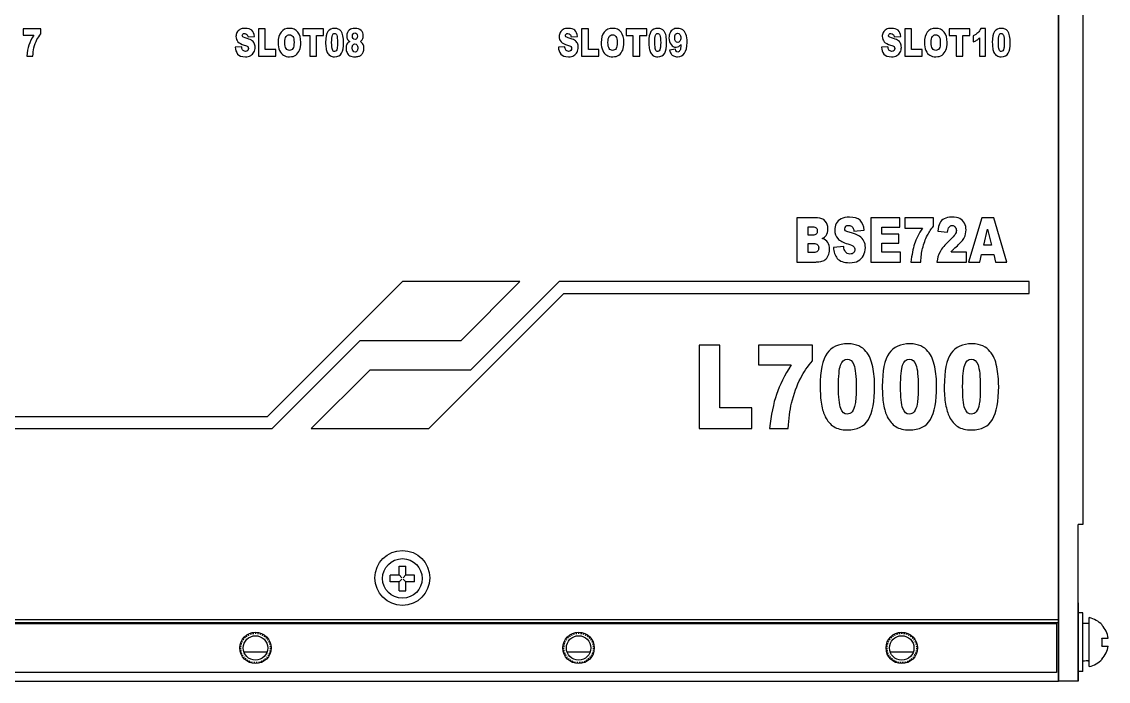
# Model space of a CAD drawing. Header units: inches. Extents: x 2 to 338, y 4 to 134.
# Drawn here: x 227.2 to 338.1, y 3.6 to 71 of the extents above; entities that cross this region are included whole.
import ezdxf

# ---------------------------------------------------------------- set-up
doc = ezdxf.new("R2010")
doc.units = ezdxf.units.IN
doc.header["$LTSCALE"] = 1.21
doc.header["$MEASUREMENT"] = 0
doc.linetypes.add('HIDDEN', pattern=[0.2, 0.1, -0.1])
for name, color, linetype in [('BSEJ72A_4_001_DXF_HIDDEN_LINE', 7, 'CONTINUOUS'), ('BSEJ72A_4_00DXF_CONTINUOUS_LINE', 7, 'CONTINUOUS'), ('BSMJ712_4_00DXF_CONTINUOUS_LINE', 7, 'CONTINUOUS'), ('GB9074_8-M2_DXF_CONTINUOUS_LINE', 7, 'CONTINUOUS'), ('GBT819_2-M2_DXF_CONTINUOUS_LINE', 7, 'CONTINUOUS')]:
    doc.layers.add(name, color=color, linetype=linetype)

msp = doc.modelspace()

# ---------------------------------------------------------------- linework, layer by layer
at = {"layer": 'BSEJ72A_4_001_DXF_HIDDEN_LINE', "color": 8, "linetype": 'HIDDEN'}
for centre in [(251.05, 7.03), (284.05, 7.03), (317.05, 7.03)]:
    msp.add_circle(centre, 1.5, dxfattribs=at)
at = {"layer": 'BSEJ72A_4_00DXF_CONTINUOUS_LINE', "color": 4, "linetype": 'Continuous'}
for p, q in [((229.13, 70.23), (227.31, 70.23)), ((227.31, 70.23), (227.31, 69.58)), ((229.13, 69.71), (229.13, 70.23)), ((252.05, 70.23), (251.36, 70.23)), ((251.36, 70.23), (251.36, 67.43)), ((252.05, 68.12), (252.05, 70.23)), ((258, 70.23), (255.9, 70.23)), ((255.9, 70.23), (255.9, 69.54)), ((258, 69.54), (258, 70.23)), ((285.05, 70.23), (284.36, 70.23)), ((284.36, 70.23), (284.36, 67.43)), ((285.05, 68.12), (285.05, 70.23)), ((291, 70.23), (288.9, 70.23)), ((288.9, 70.23), (288.9, 69.54)), ((291, 69.54), (291, 70.23)), ((318.05, 70.23), (317.36, 70.23)), ((317.36, 70.23), (317.36, 67.43)), ((318.05, 68.12), (318.05, 70.23)), ((324, 70.23), (321.9, 70.23)), ((321.9, 70.23), (321.9, 69.54)), ((324, 69.54), (324, 70.23)), ((325.62, 70.28), (325.11, 70.28)), ((325.62, 67.43), (325.62, 70.28)), ((227.31, 69.58), (228.42, 69.58)), ((250.29, 69.4), (250.94, 69.45)), ((255.9, 69.54), (256.6, 69.54)), ((256.6, 69.54), (256.6, 67.43)), ((257.29, 69.54), (258, 69.54)), ((257.29, 67.43), (257.29, 69.54)), ((283.29, 69.4), (283.94, 69.45)), ((288.9, 69.54), (289.6, 69.54)), ((289.6, 69.54), (289.6, 67.43)), ((290.3, 69.54), (291, 69.54)), ((290.3, 67.43), (290.3, 69.54)), ((316.29, 69.4), (316.94, 69.45)), ((321.9, 69.54), (322.6, 69.54)), ((322.6, 69.54), (322.6, 67.43)), ((323.29, 69.54), (324, 69.54)), ((323.29, 67.43), (323.29, 69.54)), ((324.34, 69.53), (324.34, 68.89)), ((324.99, 69.3), (324.99, 67.43)), ((249.64, 68.41), (248.98, 68.36)), ((253.13, 68.12), (252.05, 68.12)), ((253.13, 67.43), (253.13, 68.12)), ((282.64, 68.41), (281.98, 68.36)), ((286.13, 68.12), (285.05, 68.12)), ((286.13, 67.43), (286.13, 68.12)), ((293.95, 68.16), (293.33, 68.06)), ((315.64, 68.41), (314.98, 68.36)), ((319.13, 68.12), (318.05, 68.12)), ((319.13, 67.43), (319.13, 68.12)), ((227.69, 67.43), (228.31, 67.43)), ((251.36, 67.43), (253.13, 67.43)), ((256.6, 67.43), (257.29, 67.43)), ((284.36, 67.43), (286.13, 67.43)), ((289.6, 67.43), (290.3, 67.43)), ((317.36, 67.43), (319.13, 67.43)), ((322.6, 67.43), (323.29, 67.43)), ((324.99, 67.43), (325.62, 67.43)), ((308.44, 50.93), (306.35, 50.93)), ((306.35, 50.93), (306.35, 46.43)), ((307.48, 50.02), (307.97, 50.02)), ((307.48, 49.17), (307.48, 50.02)), ((316.87, 50.93), (313.89, 50.93)), ((313.89, 50.93), (313.89, 46.43)), ((315.01, 49.97), (316.87, 49.97)), ((315.01, 49.26), (315.01, 49.97)), ((316.87, 49.97), (316.87, 50.93)), ((320.3, 50.93), (317.38, 50.93)), ((317.38, 50.93), (317.38, 49.88)), ((320.3, 50.09), (320.3, 50.93)), ((325.23, 50.93), (323.88, 46.43)), ((326.44, 50.93), (325.23, 50.93)), ((327.79, 46.43), (326.44, 50.93)), ((307.96, 49.17), (307.48, 49.17)), ((312.17, 49.59), (313.22, 49.67)), ((316.74, 49.26), (315.01, 49.26)), ((316.74, 48.34), (316.74, 49.26)), ((317.38, 49.88), (319.16, 49.88)), ((320.72, 49.57), (321.72, 49.47)), ((325.43, 48.15), (325.82, 49.77)), ((325.82, 49.77), (326.22, 48.15)), ((307.48, 48.31), (308.04, 48.31)), ((307.48, 47.4), (307.48, 48.31)), ((311.13, 48), (310.07, 47.92)), ((315.01, 48.34), (316.74, 48.34)), ((315.01, 47.45), (315.01, 48.34)), ((326.22, 48.15), (325.43, 48.15)), ((308.04, 47.4), (307.48, 47.4)), ((316.93, 47.45), (315.01, 47.45)), ((316.93, 46.43), (316.93, 47.45)), ((323.65, 47.45), (322.09, 47.45)), ((323.65, 46.43), (323.65, 47.45)), ((325.01, 46.43), (325.18, 47.18)), ((325.18, 47.18), (326.45, 47.18)), ((326.45, 47.18), (326.63, 46.43)), ((306.35, 46.43), (308.27, 46.43)), ((313.89, 46.43), (316.93, 46.43)), ((317.99, 46.43), (318.99, 46.43)), ((320.65, 46.43), (323.65, 46.43)), ((323.88, 46.43), (325.01, 46.43)), ((326.63, 46.43), (327.79, 46.43)), ((266.05, 44.43), (252.25, 30.63)), ((278.05, 44.43), (266.05, 44.43)), ((272.05, 38.43), (278.05, 44.43)), ((273.05, 35.43), (282.05, 44.43)), ((330.05, 44.43), (282.05, 44.43)), ((330.05, 43.23), (330.05, 44.43)), ((268.75, 29.43), (282.55, 43.23)), ((282.55, 43.23), (330.05, 43.23)), ((252.75, 29.43), (261.75, 38.43)), ((261.75, 38.43), (272.05, 38.43)), ((298.46, 37.93), (296.35, 37.93)), ((296.35, 37.93), (296.35, 29.43)), ((298.46, 31.53), (298.46, 37.93)), ((307.93, 37.93), (302.42, 37.93)), ((302.42, 37.93), (302.42, 35.94)), ((307.93, 36.34), (307.93, 37.93)), ((302.42, 35.94), (305.77, 35.94)), ((256.75, 29.43), (262.75, 35.43)), ((262.75, 35.43), (273.05, 35.43)), ((301.73, 31.53), (298.46, 31.53)), ((301.73, 29.43), (301.73, 31.53)), ((252.25, 30.63), (123.55, 30.63)), ((123.55, 29.43), (252.75, 29.43)), ((256.75, 29.43), (268.75, 29.43)), ((296.35, 29.43), (301.73, 29.43)), ((303.56, 29.43), (305.45, 29.43))]:
    msp.add_line(p, q, dxfattribs=at)
at = {"layer": 'BSEJ72A_4_00DXF_CONTINUOUS_LINE', "color": 7, "linetype": 'Continuous'}
for p, q in [((4.05, 9.93), (333.05, 9.93)), ((4.05, 9.63), (333.05, 9.63)), ((4.25, 9.53), (332.85, 9.53)), ((332.85, 9.53), (332.85, 4.53)), ((249.87, 6.63), (252.24, 6.63)), ((282.87, 6.63), (285.24, 6.63)), ((315.87, 6.63), (318.24, 6.63)), ((332.85, 4.53), (4.25, 4.53)), ((4.05, 3.63), (333.05, 3.63))]:
    msp.add_line(p, q, dxfattribs=at)
for centre, radius in [((266.05, 14.18), 2.8), ((251.05, 7.03), 1.6), ((251.05, 7.03), 1.25), ((284.05, 7.03), 1.6), ((284.05, 7.03), 1.25), ((317.05, 7.03), 1.6), ((317.05, 7.03), 1.25)]:
    msp.add_circle(centre, radius, dxfattribs=at)
at = {"layer": 'BSEJ72A_4_00DXF_CONTINUOUS_LINE', "color": 4, "linetype": 'Continuous'}
msp.add_arc((261.23, 68.77), 1.39, 270.0428, 284.9395, dxfattribs=at)
at = {"layer": 'BSEJ72A_4_00DXF_CONTINUOUS_LINE', "color": 7, "linetype": 'Continuous'}
for centre, start, end in [((250.05, 8.25), 263.5989, 269.9978), ((252.06, 8.25), 270.0022, 276.4011), ((283.05, 8.25), 263.5989, 269.9978), ((285.06, 8.25), 270.0022, 276.4011), ((316.05, 8.25), 263.5989, 269.9978), ((318.06, 8.25), 270.0022, 276.4011)]:
    msp.add_arc(centre, 1.62, start, end, dxfattribs=at)
at = {"layer": 'BSEJ72A_4_00DXF_CONTINUOUS_LINE', "color": 4, "linetype": 'Continuous'}
for points in [[(249.46, 70.17), (249.33, 70.1), (249.23, 70), (249.16, 69.87)], [(250.01, 70.28), (249.78, 70.28), (249.6, 70.24), (249.46, 70.17)], [(250.67, 70.08), (250.52, 70.21), (250.3, 70.28), (250.01, 70.28)], [(250.94, 69.45), (250.91, 69.74), (250.82, 69.95), (250.67, 70.08)], [(254.52, 70.28), (254.15, 70.28), (253.87, 70.15), (253.66, 69.9)], [(255.38, 69.9), (255.18, 70.15), (254.89, 70.28), (254.52, 70.28)], [(258.44, 69.96), (258.29, 69.75), (258.21, 69.37), (258.21, 68.84)], [(259.14, 70.28), (258.83, 70.28), (258.59, 70.17), (258.44, 69.96)], [(259.51, 70.21), (259.42, 70.26), (259.29, 70.28), (259.14, 70.28)], [(259.75, 70.03), (259.69, 70.1), (259.61, 70.16), (259.51, 70.21)], [(259.89, 69.79), (259.86, 69.88), (259.81, 69.95), (259.75, 70.03)], [(260.63, 70.11), (260.46, 69.96), (260.37, 69.77), (260.37, 69.53)], [(261.18, 70.28), (260.95, 70.28), (260.77, 70.22), (260.63, 70.11)], [(261.84, 70.07), (261.7, 70.21), (261.48, 70.28), (261.18, 70.28)], [(262.06, 69.53), (262.06, 69.74), (261.98, 69.92), (261.84, 70.07)], [(282.47, 70.17), (282.33, 70.1), (282.23, 70), (282.16, 69.87)], [(283.02, 70.28), (282.78, 70.28), (282.6, 70.24), (282.47, 70.17)], [(283.67, 70.08), (283.52, 70.21), (283.3, 70.28), (283.02, 70.28)], [(283.94, 69.45), (283.91, 69.74), (283.82, 69.95), (283.67, 70.08)], [(287.52, 70.28), (287.15, 70.28), (286.87, 70.15), (286.67, 69.9)], [(288.38, 69.9), (288.18, 70.15), (287.89, 70.28), (287.52, 70.28)], [(291.44, 69.96), (291.29, 69.75), (291.21, 69.37), (291.21, 68.84)], [(292.14, 70.28), (291.83, 70.28), (291.6, 70.17), (291.44, 69.96)], [(292.52, 70.21), (292.42, 70.26), (292.29, 70.28), (292.14, 70.28)], [(292.75, 70.03), (292.69, 70.1), (292.61, 70.16), (292.52, 70.21)], [(292.9, 69.79), (292.86, 69.88), (292.81, 69.95), (292.75, 70.03)], [(293.68, 70.16), (293.55, 70.08), (293.46, 69.97), (293.39, 69.82)], [(294.14, 70.28), (293.96, 70.28), (293.8, 70.24), (293.68, 70.16)], [(294.68, 70.13), (294.55, 70.23), (294.37, 70.28), (294.14, 70.28)], [(295.01, 69.68), (294.92, 69.89), (294.82, 70.04), (294.68, 70.13)], [(315.46, 70.17), (315.33, 70.1), (315.23, 70), (315.16, 69.87)], [(316.01, 70.28), (315.78, 70.28), (315.6, 70.24), (315.46, 70.17)], [(316.67, 70.08), (316.52, 70.21), (316.3, 70.28), (316.01, 70.28)], [(316.94, 69.45), (316.91, 69.74), (316.82, 69.95), (316.67, 70.08)], [(320.52, 70.28), (320.15, 70.28), (319.87, 70.15), (319.66, 69.9)], [(321.38, 69.9), (321.18, 70.15), (320.89, 70.28), (320.52, 70.28)], [(325.11, 70.28), (325.04, 70.1), (324.95, 69.96), (324.83, 69.84)], [(326.53, 69.96), (326.38, 69.75), (326.3, 69.37), (326.3, 68.84)], [(327.23, 70.28), (326.92, 70.28), (326.68, 70.17), (326.53, 69.96)], [(327.6, 70.21), (327.5, 70.26), (327.38, 70.28), (327.23, 70.28)], [(327.84, 70.03), (327.78, 70.1), (327.7, 70.16), (327.6, 70.21)], [(327.98, 69.79), (327.95, 69.88), (327.9, 69.95), (327.84, 70.03)], [(228.42, 69.58), (228.19, 69.22), (228.02, 68.89), (227.92, 68.58)], [(228.43, 68.29), (228.5, 68.6), (228.6, 68.88), (228.73, 69.13)], [(228.73, 69.13), (228.84, 69.33), (228.97, 69.53), (229.13, 69.71)], [(249.16, 69.87), (249.09, 69.74), (249.06, 69.6), (249.06, 69.46)], [(249.06, 69.46), (249.06, 69.24), (249.13, 69.06), (249.26, 68.92)], [(249.26, 68.92), (249.39, 68.78), (249.6, 68.66), (249.91, 68.58)], [(249.7, 69.54), (249.7, 69.6), (249.72, 69.65), (249.76, 69.69)], [(249.75, 69.42), (249.72, 69.45), (249.7, 69.49), (249.7, 69.54)], [(249.99, 69.31), (249.86, 69.35), (249.79, 69.38), (249.75, 69.42)], [(249.76, 69.69), (249.8, 69.74), (249.86, 69.76), (249.95, 69.76)], [(249.95, 69.76), (250.04, 69.76), (250.12, 69.73), (250.17, 69.67)], [(250.63, 69.07), (250.5, 69.15), (250.29, 69.23), (249.99, 69.31)], [(250.17, 69.67), (250.23, 69.62), (250.27, 69.52), (250.29, 69.4)], [(250.92, 68.76), (250.86, 68.88), (250.77, 68.98), (250.63, 69.07)], [(253.66, 69.9), (253.46, 69.64), (253.36, 69.29), (253.36, 68.83)], [(253.36, 68.83), (253.36, 68.5), (253.41, 68.23), (253.51, 68.01)], [(254.05, 68.83), (254.05, 69.11), (254.09, 69.32), (254.18, 69.44)], [(254.18, 68.22), (254.09, 68.34), (254.05, 68.54), (254.05, 68.83)], [(254.18, 69.44), (254.26, 69.56), (254.37, 69.63), (254.51, 69.63)], [(254.51, 69.63), (254.66, 69.63), (254.77, 69.56), (254.86, 69.44)], [(254.86, 69.44), (254.95, 69.32), (254.99, 69.13), (254.99, 68.87)], [(254.99, 68.87), (254.99, 68.55), (254.95, 68.33), (254.87, 68.21)], [(255.68, 68.85), (255.68, 69.3), (255.58, 69.65), (255.38, 69.9)], [(255.55, 68.05), (255.64, 68.26), (255.68, 68.53), (255.68, 68.85)], [(258.21, 68.84), (258.21, 68.63), (258.23, 68.43), (258.26, 68.25)], [(258.83, 68.84), (258.83, 69.19), (258.85, 69.44), (258.9, 69.57)], [(258.9, 68.11), (258.85, 68.24), (258.83, 68.48), (258.83, 68.84)], [(258.9, 69.57), (258.94, 69.7), (259.02, 69.76), (259.12, 69.76)], [(259.12, 69.76), (259.22, 69.76), (259.3, 69.7), (259.35, 69.57)], [(259.35, 69.57), (259.4, 69.44), (259.42, 69.19), (259.42, 68.82)], [(259.42, 68.82), (259.42, 68.57), (259.41, 68.38), (259.39, 68.26)], [(259.84, 67.74), (259.97, 67.97), (260.04, 68.35), (260.04, 68.85)], [(259.98, 69.51), (259.96, 69.62), (259.93, 69.71), (259.89, 69.79)], [(260.04, 68.85), (260.04, 69.08), (260.02, 69.3), (259.98, 69.51)], [(260.37, 69.53), (260.37, 69.39), (260.4, 69.26), (260.46, 69.16)], [(260.67, 68.94), (260.55, 68.87), (260.45, 68.79), (260.39, 68.67)], [(260.46, 69.16), (260.5, 69.08), (260.58, 69), (260.67, 68.94)], [(260.95, 69.49), (260.95, 69.58), (260.98, 69.66), (261.02, 69.72)], [(261.03, 69.25), (260.98, 69.31), (260.95, 69.39), (260.95, 69.49)], [(261.02, 69.72), (261.07, 69.78), (261.13, 69.81), (261.21, 69.81)], [(261.22, 69.16), (261.14, 69.16), (261.07, 69.19), (261.03, 69.25)], [(261.21, 69.81), (261.28, 69.81), (261.34, 69.78), (261.39, 69.71)], [(261.4, 69.25), (261.35, 69.19), (261.29, 69.16), (261.22, 69.16)], [(261.39, 69.71), (261.44, 69.65), (261.46, 69.58), (261.46, 69.48)], [(261.46, 69.48), (261.46, 69.39), (261.44, 69.31), (261.4, 69.25)], [(261.77, 68.94), (261.86, 69.01), (261.93, 69.09), (261.97, 69.17)], [(262.04, 68.65), (261.98, 68.77), (261.89, 68.87), (261.77, 68.94)], [(261.97, 69.17), (262.03, 69.28), (262.06, 69.4), (262.06, 69.53)], [(282.16, 69.87), (282.1, 69.74), (282.06, 69.6), (282.06, 69.46)], [(282.06, 69.46), (282.06, 69.24), (282.13, 69.06), (282.26, 68.92)], [(282.26, 68.92), (282.39, 68.78), (282.61, 68.66), (282.91, 68.58)], [(282.71, 69.54), (282.71, 69.6), (282.73, 69.65), (282.77, 69.69)], [(282.75, 69.42), (282.72, 69.45), (282.71, 69.49), (282.71, 69.54)], [(282.99, 69.31), (282.87, 69.35), (282.79, 69.38), (282.75, 69.42)], [(282.77, 69.69), (282.81, 69.74), (282.87, 69.76), (282.95, 69.76)], [(282.95, 69.76), (283.05, 69.76), (283.12, 69.73), (283.18, 69.67)], [(283.64, 69.07), (283.51, 69.15), (283.29, 69.23), (282.99, 69.31)], [(283.18, 69.67), (283.23, 69.62), (283.27, 69.52), (283.29, 69.4)], [(283.92, 68.76), (283.86, 68.88), (283.77, 68.98), (283.64, 69.07)], [(286.67, 69.9), (286.46, 69.64), (286.36, 69.29), (286.36, 68.83)], [(286.36, 68.83), (286.36, 68.5), (286.41, 68.23), (286.52, 68.01)], [(287.05, 68.83), (287.05, 69.11), (287.09, 69.32), (287.18, 69.44)], [(287.18, 68.22), (287.09, 68.34), (287.05, 68.54), (287.05, 68.83)], [(287.18, 69.44), (287.26, 69.56), (287.38, 69.63), (287.52, 69.63)], [(287.52, 69.63), (287.66, 69.63), (287.78, 69.56), (287.86, 69.44)], [(287.86, 69.44), (287.95, 69.32), (287.99, 69.13), (287.99, 68.87)], [(287.99, 68.87), (287.99, 68.55), (287.95, 68.33), (287.87, 68.21)], [(288.68, 68.85), (288.68, 69.3), (288.58, 69.65), (288.38, 69.9)], [(288.55, 68.05), (288.64, 68.26), (288.68, 68.53), (288.68, 68.85)], [(291.21, 68.84), (291.21, 68.63), (291.23, 68.43), (291.26, 68.25)], [(291.83, 68.84), (291.83, 69.19), (291.85, 69.44), (291.9, 69.57)], [(291.91, 68.11), (291.86, 68.24), (291.83, 68.48), (291.83, 68.84)], [(291.9, 69.57), (291.95, 69.7), (292.02, 69.76), (292.12, 69.76)], [(292.12, 69.76), (292.22, 69.76), (292.3, 69.7), (292.35, 69.57)], [(292.35, 69.57), (292.4, 69.44), (292.43, 69.19), (292.43, 68.82)], [(292.43, 68.82), (292.43, 68.57), (292.41, 68.38), (292.39, 68.26)], [(292.84, 67.74), (292.98, 67.97), (293.04, 68.35), (293.04, 68.85)], [(292.98, 69.51), (292.96, 69.62), (292.93, 69.71), (292.9, 69.79)], [(293.04, 68.85), (293.04, 69.08), (293.02, 69.3), (292.98, 69.51)], [(293.39, 69.82), (293.32, 69.66), (293.28, 69.49), (293.28, 69.31)], [(293.28, 69.31), (293.28, 69.03), (293.35, 68.81), (293.49, 68.63)], [(293.87, 69.33), (293.87, 69.48), (293.9, 69.6), (293.95, 69.68)], [(293.96, 68.97), (293.9, 69.05), (293.87, 69.17), (293.87, 69.33)], [(293.95, 69.68), (294.01, 69.76), (294.08, 69.8), (294.16, 69.8)], [(294.17, 68.85), (294.08, 68.85), (294.01, 68.89), (293.96, 68.97)], [(294.16, 69.8), (294.25, 69.8), (294.32, 69.75), (294.38, 69.67)], [(294.39, 68.97), (294.33, 68.89), (294.26, 68.85), (294.17, 68.85)], [(294.38, 69.67), (294.44, 69.58), (294.48, 69.46), (294.48, 69.31)], [(294.48, 69.31), (294.48, 69.16), (294.45, 69.05), (294.39, 68.97)], [(294.87, 67.74), (295.04, 67.97), (295.13, 68.34), (295.13, 68.85)], [(295.13, 68.85), (295.13, 69.19), (295.09, 69.47), (295.01, 69.68)], [(315.16, 69.87), (315.09, 69.74), (315.06, 69.6), (315.06, 69.46)], [(315.06, 69.46), (315.06, 69.24), (315.13, 69.06), (315.26, 68.92)], [(315.26, 68.92), (315.39, 68.78), (315.6, 68.66), (315.91, 68.58)], [(315.7, 69.54), (315.7, 69.6), (315.72, 69.65), (315.76, 69.69)], [(315.75, 69.42), (315.72, 69.45), (315.7, 69.49), (315.7, 69.54)], [(315.99, 69.31), (315.86, 69.35), (315.79, 69.38), (315.75, 69.42)], [(315.76, 69.69), (315.8, 69.74), (315.86, 69.76), (315.95, 69.76)], [(315.95, 69.76), (316.04, 69.76), (316.12, 69.73), (316.17, 69.67)], [(316.63, 69.07), (316.5, 69.15), (316.29, 69.23), (315.99, 69.31)], [(316.17, 69.67), (316.23, 69.62), (316.27, 69.52), (316.29, 69.4)], [(316.92, 68.76), (316.86, 68.88), (316.77, 68.98), (316.63, 69.07)], [(319.66, 69.9), (319.46, 69.64), (319.36, 69.29), (319.36, 68.83)], [(319.36, 68.83), (319.36, 68.5), (319.41, 68.23), (319.51, 68.01)], [(320.05, 68.83), (320.05, 69.11), (320.09, 69.32), (320.18, 69.44)], [(320.18, 68.22), (320.09, 68.34), (320.05, 68.54), (320.05, 68.83)], [(320.18, 69.44), (320.26, 69.56), (320.37, 69.63), (320.51, 69.63)], [(320.51, 69.63), (320.66, 69.63), (320.77, 69.56), (320.86, 69.44)], [(320.86, 69.44), (320.95, 69.32), (320.99, 69.13), (320.99, 68.87)], [(320.99, 68.87), (320.99, 68.55), (320.95, 68.33), (320.87, 68.21)], [(321.68, 68.85), (321.68, 69.3), (321.58, 69.65), (321.38, 69.9)], [(321.55, 68.05), (321.64, 68.26), (321.68, 68.53), (321.68, 68.85)], [(324.83, 69.84), (324.71, 69.72), (324.55, 69.61), (324.34, 69.53)], [(324.34, 68.89), (324.48, 68.95), (324.6, 69), (324.7, 69.06)], [(324.7, 69.06), (324.79, 69.12), (324.89, 69.2), (324.99, 69.3)], [(326.3, 68.84), (326.3, 68.63), (326.31, 68.43), (326.34, 68.25)], [(326.92, 68.84), (326.92, 69.19), (326.94, 69.44), (326.99, 69.57)], [(326.99, 68.11), (326.94, 68.24), (326.92, 68.48), (326.92, 68.84)], [(326.99, 69.57), (327.03, 69.7), (327.1, 69.76), (327.21, 69.76)], [(327.21, 69.76), (327.31, 69.76), (327.38, 69.7), (327.43, 69.57)], [(327.43, 69.57), (327.49, 69.44), (327.51, 69.19), (327.51, 68.82)], [(327.51, 68.82), (327.51, 68.57), (327.5, 68.38), (327.48, 68.26)], [(327.92, 67.74), (328.06, 67.97), (328.13, 68.35), (328.13, 68.85)], [(328.07, 69.51), (328.05, 69.62), (328.02, 69.71), (327.98, 69.79)], [(328.13, 68.85), (328.13, 69.08), (328.11, 69.3), (328.07, 69.51)], [(227.92, 68.58), (227.81, 68.27), (227.74, 67.89), (227.69, 67.43)], [(228.31, 67.43), (228.33, 67.76), (228.37, 68.05), (228.43, 68.29)], [(248.98, 68.36), (249, 68.08), (249.08, 67.84), (249.23, 67.66)], [(249.72, 68.1), (249.68, 68.17), (249.65, 68.28), (249.64, 68.41)], [(250.03, 67.93), (249.9, 67.93), (249.79, 67.99), (249.72, 68.1)], [(249.91, 68.58), (250.09, 68.53), (250.21, 68.48), (250.26, 68.42)], [(250.26, 68.02), (250.2, 67.96), (250.13, 67.93), (250.03, 67.93)], [(250.26, 68.42), (250.31, 68.36), (250.34, 68.3), (250.34, 68.22)], [(250.34, 68.22), (250.34, 68.15), (250.31, 68.08), (250.26, 68.02)], [(250.56, 67.5), (250.7, 67.58), (250.81, 67.69), (250.89, 67.85)], [(250.89, 67.85), (250.97, 68), (251.01, 68.16), (251.01, 68.34)], [(251.01, 68.34), (251.01, 68.5), (250.98, 68.63), (250.92, 68.76)], [(253.51, 68.01), (253.62, 67.8), (253.75, 67.63), (253.92, 67.53)], [(254.52, 68.03), (254.38, 68.03), (254.26, 68.09), (254.18, 68.22)], [(254.87, 68.21), (254.78, 68.09), (254.67, 68.03), (254.52, 68.03)], [(255.17, 67.56), (255.33, 67.68), (255.46, 67.84), (255.55, 68.05)], [(258.26, 68.25), (258.29, 68.07), (258.33, 67.93), (258.38, 67.83)], [(258.38, 67.83), (258.46, 67.68), (258.55, 67.57), (258.67, 67.5)], [(259.12, 67.92), (259.03, 67.92), (258.95, 67.98), (258.9, 68.11)], [(259.29, 68), (259.24, 67.94), (259.19, 67.92), (259.12, 67.92)], [(259.13, 67.38), (259.46, 67.38), (259.7, 67.5), (259.84, 67.74)], [(259.39, 68.26), (259.37, 68.14), (259.33, 68.05), (259.29, 68)], [(260.39, 68.67), (260.33, 68.56), (260.3, 68.42), (260.3, 68.26)], [(260.3, 68.26), (260.3, 68.09), (260.33, 67.93), (260.4, 67.8)], [(260.4, 67.8), (260.46, 67.66), (260.56, 67.56), (260.68, 67.49)], [(260.92, 68.28), (260.92, 68.41), (260.95, 68.52), (261.01, 68.59)], [(261.01, 67.98), (260.95, 68.06), (260.92, 68.16), (260.92, 68.28)], [(261.01, 68.59), (261.06, 68.67), (261.13, 68.71), (261.21, 68.71)], [(261.22, 67.86), (261.14, 67.86), (261.07, 67.9), (261.01, 67.98)], [(261.21, 68.71), (261.29, 68.71), (261.36, 68.67), (261.41, 68.59)], [(261.42, 67.98), (261.36, 67.9), (261.29, 67.86), (261.22, 67.86)], [(261.41, 68.59), (261.47, 68.51), (261.5, 68.41), (261.5, 68.28)], [(261.5, 68.28), (261.5, 68.16), (261.47, 68.06), (261.42, 67.98)], [(261.86, 67.58), (261.94, 67.64), (262, 67.74), (262.05, 67.86)], [(262.13, 68.25), (262.13, 68.4), (262.1, 68.53), (262.04, 68.65)], [(262.05, 67.86), (262.1, 67.98), (262.13, 68.11), (262.13, 68.25)], [(281.98, 68.36), (282, 68.08), (282.08, 67.84), (282.23, 67.66)], [(282.73, 68.1), (282.68, 68.17), (282.65, 68.28), (282.64, 68.41)], [(283.03, 67.93), (282.9, 67.93), (282.8, 67.99), (282.73, 68.1)], [(282.91, 68.58), (283.09, 68.53), (283.21, 68.48), (283.26, 68.42)], [(283.26, 68.02), (283.21, 67.96), (283.13, 67.93), (283.03, 67.93)], [(283.26, 68.42), (283.31, 68.36), (283.34, 68.3), (283.34, 68.22)], [(283.34, 68.22), (283.34, 68.15), (283.31, 68.08), (283.26, 68.02)], [(283.56, 67.5), (283.7, 67.58), (283.81, 67.69), (283.89, 67.85)], [(283.89, 67.85), (283.97, 68), (284.01, 68.16), (284.01, 68.34)], [(284.01, 68.34), (284.01, 68.5), (283.98, 68.63), (283.92, 68.76)], [(286.52, 68.01), (286.62, 67.8), (286.75, 67.63), (286.92, 67.53)], [(287.52, 68.03), (287.38, 68.03), (287.26, 68.09), (287.18, 68.22)], [(287.87, 68.21), (287.79, 68.09), (287.67, 68.03), (287.52, 68.03)], [(288.17, 67.56), (288.33, 67.68), (288.46, 67.84), (288.55, 68.05)], [(291.26, 68.25), (291.29, 68.07), (291.33, 67.93), (291.38, 67.83)], [(291.38, 67.83), (291.46, 67.68), (291.56, 67.57), (291.67, 67.5)], [(292.13, 67.92), (292.03, 67.92), (291.96, 67.98), (291.91, 68.11)], [(292.29, 68), (292.24, 67.94), (292.19, 67.92), (292.13, 67.92)], [(292.13, 67.38), (292.46, 67.38), (292.7, 67.5), (292.84, 67.74)], [(292.39, 68.26), (292.37, 68.14), (292.34, 68.05), (292.29, 68)], [(293.33, 68.06), (293.37, 67.91), (293.42, 67.79), (293.49, 67.69)], [(293.49, 68.63), (293.63, 68.45), (293.8, 68.36), (294, 68.36)], [(293.49, 67.69), (293.55, 67.59), (293.64, 67.51), (293.74, 67.46)], [(294.03, 67.93), (293.99, 67.97), (293.96, 68.05), (293.95, 68.16)], [(294, 68.36), (294.1, 68.36), (294.19, 68.39), (294.27, 68.43)], [(294.17, 67.86), (294.12, 67.86), (294.07, 67.88), (294.03, 67.93)], [(294.16, 67.38), (294.47, 67.38), (294.7, 67.5), (294.87, 67.74)], [(294.41, 68.05), (294.35, 67.93), (294.27, 67.86), (294.17, 67.86)], [(294.27, 68.43), (294.35, 68.48), (294.42, 68.55), (294.5, 68.64)], [(294.5, 68.64), (294.48, 68.34), (294.45, 68.14), (294.41, 68.05)], [(314.98, 68.36), (315, 68.08), (315.08, 67.84), (315.23, 67.66)], [(315.72, 68.1), (315.68, 68.17), (315.65, 68.28), (315.64, 68.41)], [(316.03, 67.93), (315.9, 67.93), (315.79, 67.99), (315.72, 68.1)], [(315.91, 68.58), (316.09, 68.53), (316.21, 68.48), (316.26, 68.42)], [(316.26, 68.02), (316.2, 67.96), (316.13, 67.93), (316.03, 67.93)], [(316.26, 68.42), (316.31, 68.36), (316.34, 68.3), (316.34, 68.22)], [(316.34, 68.22), (316.34, 68.15), (316.31, 68.08), (316.26, 68.02)], [(316.56, 67.5), (316.7, 67.58), (316.81, 67.69), (316.89, 67.85)], [(316.89, 67.85), (316.97, 68), (317.01, 68.16), (317.01, 68.34)], [(317.01, 68.34), (317.01, 68.5), (316.98, 68.63), (316.92, 68.76)], [(319.51, 68.01), (319.62, 67.8), (319.75, 67.63), (319.92, 67.53)], [(320.52, 68.03), (320.38, 68.03), (320.26, 68.09), (320.18, 68.22)], [(320.87, 68.21), (320.78, 68.09), (320.67, 68.03), (320.52, 68.03)], [(321.17, 67.56), (321.33, 67.68), (321.46, 67.84), (321.55, 68.05)], [(326.34, 68.25), (326.37, 68.07), (326.42, 67.93), (326.47, 67.83)], [(326.47, 67.83), (326.54, 67.68), (326.64, 67.57), (326.76, 67.5)], [(327.21, 67.92), (327.12, 67.92), (327.04, 67.98), (326.99, 68.11)], [(327.37, 68), (327.33, 67.94), (327.27, 67.92), (327.21, 67.92)], [(327.21, 67.38), (327.55, 67.38), (327.79, 67.5), (327.92, 67.74)], [(327.48, 68.26), (327.46, 68.14), (327.42, 68.05), (327.37, 68)], [(249.23, 67.66), (249.37, 67.48), (249.64, 67.38), (250.02, 67.38)], [(250.02, 67.38), (250.24, 67.38), (250.41, 67.42), (250.56, 67.5)], [(253.92, 67.53), (254.08, 67.43), (254.29, 67.38), (254.54, 67.38)], [(254.54, 67.38), (254.79, 67.38), (255, 67.44), (255.17, 67.56)], [(258.67, 67.5), (258.79, 67.42), (258.94, 67.38), (259.13, 67.38)], [(260.68, 67.49), (260.81, 67.42), (260.99, 67.38), (261.23, 67.38)], [(261.58, 67.43), (261.69, 67.46), (261.79, 67.51), (261.86, 67.58)], [(282.23, 67.66), (282.38, 67.48), (282.64, 67.38), (283.02, 67.38)], [(283.02, 67.38), (283.24, 67.38), (283.42, 67.42), (283.56, 67.5)], [(286.92, 67.53), (287.08, 67.43), (287.29, 67.38), (287.55, 67.38)], [(287.55, 67.38), (287.79, 67.38), (288, 67.44), (288.17, 67.56)], [(291.67, 67.5), (291.79, 67.42), (291.94, 67.38), (292.13, 67.38)], [(293.74, 67.46), (293.85, 67.41), (293.99, 67.38), (294.16, 67.38)], [(315.23, 67.66), (315.37, 67.48), (315.64, 67.38), (316.02, 67.38)], [(316.02, 67.38), (316.24, 67.38), (316.41, 67.42), (316.56, 67.5)], [(319.92, 67.53), (320.08, 67.43), (320.29, 67.38), (320.54, 67.38)], [(320.54, 67.38), (320.79, 67.38), (321, 67.44), (321.17, 67.56)], [(326.76, 67.5), (326.87, 67.42), (327.02, 67.38), (327.21, 67.38)], [(307.97, 50.02), (308.13, 50.02), (308.25, 49.98), (308.32, 49.91)], [(309.23, 50.61), (309.05, 50.83), (308.78, 50.93), (308.44, 50.93)], [(309.51, 49.81), (309.51, 50.13), (309.42, 50.4), (309.23, 50.61)], [(310.36, 50.35), (310.26, 50.14), (310.2, 49.92), (310.2, 49.69)], [(310.85, 50.83), (310.63, 50.71), (310.47, 50.55), (310.36, 50.35)], [(311.73, 51.01), (311.36, 51.01), (311.06, 50.95), (310.85, 50.83)], [(311.23, 49.82), (311.23, 49.92), (311.27, 50), (311.33, 50.07)], [(311.33, 50.07), (311.4, 50.13), (311.49, 50.17), (311.62, 50.17)], [(311.62, 50.17), (311.78, 50.17), (311.9, 50.13), (311.99, 50.03)], [(312.79, 50.69), (312.54, 50.9), (312.19, 51.01), (311.73, 51.01)], [(311.99, 50.03), (312.08, 49.94), (312.14, 49.79), (312.17, 49.59)], [(313.22, 49.67), (313.17, 50.13), (313.03, 50.47), (312.79, 50.69)], [(319.67, 49.16), (319.84, 49.49), (320.05, 49.8), (320.3, 50.09)], [(320.94, 50.4), (320.83, 50.2), (320.76, 49.92), (320.72, 49.57)], [(321.38, 50.85), (321.19, 50.75), (321.04, 50.59), (320.94, 50.4)], [(322.17, 51.01), (321.83, 51.01), (321.57, 50.95), (321.38, 50.85)], [(321.72, 49.47), (321.75, 49.72), (321.8, 49.9), (321.88, 50)], [(321.88, 50), (321.96, 50.1), (322.07, 50.15), (322.2, 50.15)], [(322.99, 50.86), (322.79, 50.96), (322.52, 51.01), (322.17, 51.01)], [(322.2, 50.15), (322.32, 50.15), (322.42, 50.1), (322.5, 50.01)], [(322.5, 50.01), (322.58, 49.91), (322.63, 49.79), (322.63, 49.66)], [(323.45, 50.4), (323.34, 50.6), (323.19, 50.76), (322.99, 50.86)], [(323.62, 49.7), (323.62, 49.96), (323.57, 50.19), (323.45, 50.4)], [(308.32, 49.28), (308.25, 49.2), (308.13, 49.17), (307.96, 49.17)], [(308.32, 49.91), (308.39, 49.84), (308.42, 49.73), (308.42, 49.6)], [(308.42, 49.6), (308.42, 49.46), (308.39, 49.35), (308.32, 49.28)], [(308.93, 48.83), (309.1, 48.9), (309.23, 49), (309.32, 49.13)], [(309.5, 48.42), (309.37, 48.62), (309.19, 48.75), (308.93, 48.83)], [(309.32, 49.13), (309.45, 49.32), (309.51, 49.55), (309.51, 49.81)], [(310.2, 49.69), (310.2, 49.34), (310.31, 49.05), (310.52, 48.82)], [(311.31, 49.62), (311.26, 49.68), (311.23, 49.74), (311.23, 49.82)], [(311.69, 49.46), (311.49, 49.51), (311.37, 49.56), (311.31, 49.62)], [(312.73, 49.06), (312.52, 49.2), (312.17, 49.33), (311.69, 49.46)], [(313.19, 48.56), (313.09, 48.76), (312.94, 48.93), (312.73, 49.06)], [(319.16, 49.88), (318.79, 49.31), (318.53, 48.78), (318.36, 48.28)], [(319.18, 47.81), (319.3, 48.3), (319.46, 48.75), (319.67, 49.16)], [(322.5, 49.25), (322.42, 49.11), (322.23, 48.9), (321.94, 48.63)], [(322.63, 49.66), (322.63, 49.53), (322.58, 49.39), (322.5, 49.25)], [(322.73, 48.09), (323.07, 48.39), (323.3, 48.66), (323.43, 48.91)], [(323.43, 48.91), (323.56, 49.16), (323.62, 49.42), (323.62, 49.7)], [(308.04, 48.31), (308.24, 48.31), (308.37, 48.27), (308.45, 48.19)], [(308.45, 48.19), (308.53, 48.11), (308.57, 48), (308.57, 47.87)], [(308.57, 47.87), (308.57, 47.72), (308.53, 47.61), (308.45, 47.53)], [(309.68, 47.71), (309.68, 48), (309.62, 48.23), (309.5, 48.42)], [(310.07, 47.92), (310.1, 47.47), (310.23, 47.09), (310.47, 46.8)], [(310.52, 48.82), (310.73, 48.6), (311.07, 48.41), (311.56, 48.28)], [(311.27, 47.51), (311.2, 47.62), (311.15, 47.79), (311.13, 48)], [(311.56, 48.28), (311.86, 48.19), (312.05, 48.11), (312.13, 48.02)], [(312.13, 48.02), (312.21, 47.92), (312.26, 47.82), (312.26, 47.7)], [(313.14, 47.1), (313.27, 47.34), (313.34, 47.61), (313.34, 47.9)], [(313.34, 47.9), (313.34, 48.14), (313.29, 48.36), (313.19, 48.56)], [(318.36, 48.28), (318.19, 47.78), (318.07, 47.17), (317.99, 46.43)], [(318.99, 46.43), (319.02, 46.96), (319.08, 47.42), (319.18, 47.81)], [(321.94, 48.63), (321.46, 48.19), (321.13, 47.8), (320.96, 47.48)], [(322.09, 47.45), (322.18, 47.56), (322.25, 47.65), (322.32, 47.72)], [(322.32, 47.72), (322.39, 47.79), (322.53, 47.92), (322.73, 48.09)], [(308.45, 47.53), (308.37, 47.44), (308.24, 47.4), (308.04, 47.4)], [(308.77, 46.49), (308.96, 46.52), (309.1, 46.57), (309.2, 46.64)], [(309.2, 46.64), (309.35, 46.75), (309.46, 46.9), (309.55, 47.08)], [(309.55, 47.08), (309.64, 47.27), (309.68, 47.48), (309.68, 47.71)], [(310.47, 46.8), (310.71, 46.5), (311.13, 46.36), (311.74, 46.36)], [(311.76, 47.24), (311.55, 47.24), (311.38, 47.33), (311.27, 47.51)], [(312.13, 47.38), (312.04, 47.29), (311.92, 47.24), (311.76, 47.24)], [(312.26, 47.7), (312.26, 47.58), (312.21, 47.47), (312.13, 47.38)], [(312.61, 46.54), (312.84, 46.67), (313.02, 46.85), (313.14, 47.1)], [(320.96, 47.48), (320.78, 47.15), (320.68, 46.8), (320.65, 46.43)], [(308.27, 46.43), (308.36, 46.43), (308.52, 46.45), (308.77, 46.49)], [(311.74, 46.36), (312.09, 46.36), (312.38, 46.42), (312.61, 46.54)], [(311.55, 38.08), (310.59, 38.08), (309.88, 37.75), (309.42, 37.11)], [(312.67, 37.86), (312.38, 38), (312, 38.08), (311.55, 38.08)], [(313.39, 37.31), (313.21, 37.54), (312.96, 37.72), (312.67, 37.86)], [(317.88, 38.08), (316.93, 38.08), (316.22, 37.75), (315.75, 37.11)], [(319.01, 37.86), (318.71, 38), (318.34, 38.08), (317.88, 38.08)], [(319.73, 37.31), (319.54, 37.54), (319.3, 37.72), (319.01, 37.86)], [(324.22, 38.08), (323.26, 38.08), (322.55, 37.75), (322.09, 37.11)], [(325.34, 37.86), (325.05, 38), (324.67, 38.08), (324.22, 38.08)], [(326.06, 37.31), (325.88, 37.54), (325.64, 37.72), (325.34, 37.86)], [(309.42, 37.11), (308.95, 36.46), (308.72, 35.33), (308.72, 33.72)], [(313.83, 36.6), (313.72, 36.85), (313.58, 37.09), (313.39, 37.31)], [(315.75, 37.11), (315.29, 36.46), (315.06, 35.33), (315.06, 33.72)], [(320.16, 36.6), (320.06, 36.85), (319.91, 37.09), (319.73, 37.31)], [(322.09, 37.11), (321.62, 36.46), (321.39, 35.33), (321.39, 33.72)], [(326.5, 36.6), (326.39, 36.85), (326.25, 37.09), (326.06, 37.31)], [(305.77, 35.94), (305.08, 34.87), (304.58, 33.86), (304.26, 32.92)], [(306.73, 34.58), (307.05, 35.21), (307.45, 35.79), (307.93, 36.34)], [(310.59, 33.71), (310.59, 34.78), (310.66, 35.51), (310.8, 35.91)], [(310.8, 35.91), (310.94, 36.3), (311.16, 36.51), (311.48, 36.51)], [(311.48, 36.51), (311.79, 36.51), (312.01, 36.31), (312.17, 35.92)], [(312.17, 35.92), (312.32, 35.53), (312.4, 34.77), (312.4, 33.65)], [(314.09, 35.73), (314.02, 36.06), (313.93, 36.35), (313.83, 36.6)], [(314.28, 33.75), (314.28, 34.43), (314.21, 35.09), (314.09, 35.73)], [(316.93, 33.71), (316.93, 34.78), (317, 35.51), (317.14, 35.91)], [(317.14, 35.91), (317.28, 36.3), (317.5, 36.51), (317.82, 36.51)], [(317.82, 36.51), (318.12, 36.51), (318.35, 36.31), (318.5, 35.92)], [(318.5, 35.92), (318.66, 35.53), (318.73, 34.77), (318.73, 33.65)], [(320.42, 35.73), (320.36, 36.06), (320.27, 36.35), (320.16, 36.6)], [(320.61, 33.75), (320.61, 34.43), (320.55, 35.09), (320.42, 35.73)], [(323.27, 33.71), (323.27, 34.78), (323.34, 35.51), (323.48, 35.91)], [(323.48, 35.91), (323.61, 36.3), (323.84, 36.51), (324.15, 36.51)], [(324.15, 36.51), (324.46, 36.51), (324.69, 36.31), (324.84, 35.92)], [(324.84, 35.92), (324.99, 35.53), (325.07, 34.77), (325.07, 33.65)], [(326.76, 35.73), (326.69, 36.06), (326.61, 36.35), (326.5, 36.6)], [(326.95, 33.75), (326.95, 34.43), (326.88, 35.09), (326.76, 35.73)], [(305.8, 32.03), (306.03, 32.96), (306.34, 33.82), (306.73, 34.58)], [(308.72, 33.72), (308.72, 33.06), (308.76, 32.46), (308.85, 31.91)], [(310.82, 31.49), (310.67, 31.89), (310.59, 32.63), (310.59, 33.71)], [(312.4, 33.65), (312.4, 32.88), (312.36, 32.31), (312.3, 31.95)], [(313.65, 30.36), (314.07, 31.07), (314.28, 32.2), (314.28, 33.75)], [(315.06, 33.72), (315.06, 33.06), (315.1, 32.46), (315.19, 31.91)], [(317.16, 31.49), (317, 31.89), (316.93, 32.63), (316.93, 33.71)], [(318.73, 33.65), (318.73, 32.88), (318.7, 32.31), (318.63, 31.95)], [(319.99, 30.36), (320.4, 31.07), (320.61, 32.2), (320.61, 33.75)], [(321.39, 33.72), (321.39, 33.06), (321.43, 32.46), (321.53, 31.91)], [(323.49, 31.49), (323.34, 31.89), (323.27, 32.63), (323.27, 33.71)], [(325.07, 33.65), (325.07, 32.88), (325.03, 32.31), (324.97, 31.95)], [(326.32, 30.36), (326.74, 31.07), (326.95, 32.2), (326.95, 33.75)], [(304.26, 32.92), (303.94, 31.98), (303.71, 30.82), (303.56, 29.43)], [(305.45, 29.43), (305.51, 30.43), (305.63, 31.29), (305.8, 32.03)], [(308.85, 31.91), (308.95, 31.37), (309.07, 30.95), (309.24, 30.63)], [(311.49, 30.9), (311.2, 30.9), (310.97, 31.1), (310.82, 31.49)], [(311.99, 31.15), (311.85, 30.98), (311.68, 30.9), (311.49, 30.9)], [(312.3, 31.95), (312.23, 31.58), (312.13, 31.32), (311.99, 31.15)], [(315.19, 31.91), (315.28, 31.37), (315.41, 30.95), (315.57, 30.63)], [(317.83, 30.9), (317.53, 30.9), (317.31, 31.1), (317.16, 31.49)], [(318.32, 31.15), (318.18, 30.98), (318.02, 30.9), (317.83, 30.9)], [(318.63, 31.95), (318.57, 31.58), (318.46, 31.32), (318.32, 31.15)], [(321.53, 31.91), (321.62, 31.37), (321.75, 30.95), (321.91, 30.63)], [(324.16, 30.9), (323.87, 30.9), (323.65, 31.1), (323.49, 31.49)], [(324.66, 31.15), (324.52, 30.98), (324.35, 30.9), (324.16, 30.9)], [(324.97, 31.95), (324.9, 31.58), (324.8, 31.32), (324.66, 31.15)], [(309.24, 30.63), (309.46, 30.19), (309.75, 29.86), (310.11, 29.63)], [(311.49, 29.29), (312.51, 29.29), (313.23, 29.64), (313.65, 30.36)], [(315.57, 30.63), (315.8, 30.19), (316.09, 29.86), (316.44, 29.63)], [(317.83, 29.29), (318.85, 29.29), (319.57, 29.64), (319.99, 30.36)], [(321.91, 30.63), (322.13, 30.19), (322.43, 29.86), (322.78, 29.63)], [(324.17, 29.29), (325.19, 29.29), (325.91, 29.64), (326.32, 30.36)], [(310.11, 29.63), (310.46, 29.4), (310.92, 29.29), (311.49, 29.29)], [(316.44, 29.63), (316.8, 29.4), (317.26, 29.29), (317.83, 29.29)], [(322.78, 29.63), (323.13, 29.4), (323.59, 29.29), (324.17, 29.29)]]:
    msp.add_open_spline(points, degree=3, dxfattribs=at)
at = {"layer": 'BSMJ712_4_00DXF_CONTINUOUS_LINE', "color": 7, "linetype": 'Continuous'}
for p, q in [((333.05, 133.63), (333.05, 3.63)), ((333.05, 3.63), (333.05, 133.63)), ((335.55, 133.63), (335.55, 19.63)), ((335.55, 19.63), (335.05, 19.63)), ((335.05, 3.63), (335.05, 19.63)), ((335.05, 11.63), (335.05, 3.63)), ((335.05, 3.63), (333.05, 3.63))]:
    msp.add_line(p, q, dxfattribs=at)
at = {"layer": 'GB9074_8-M2_DXF_CONTINUOUS_LINE', "color": 7, "linetype": 'Continuous'}
for p, q in [((335.55, 10.63), (335.05, 10.63)), ((335.55, 4.63), (335.55, 10.63)), ((336.2, 5.13), (336.2, 10.13)), ((336.2, 9.53), (335.55, 9.53)), ((337.51, 9.38), (337.49, 9.36)), ((337.49, 8.03), (338.14, 8.03)), ((337.49, 7.23), (338.14, 7.23)), ((337.49, 5.9), (337.51, 5.88)), ((335.55, 4.63), (335.05, 4.63))]:
    msp.add_line(p, q, dxfattribs=at)
for centre, radius, start, end in [((335.64, 7.63), 2.56, 43.0728, 77.3196), ((335.64, 7.63), 2.53, 9.0928, 43.0728), ((334.02, 7.63), 3.5, 359.9973, 6.5691), ((334.03, 7.63), 3.49, 353.4215, 0.0121), ((335.64, 7.63), 2.53, 316.9272, 350.9072), ((335.64, 7.63), 2.56, 282.6804, 316.9272)]:
    msp.add_arc(centre, radius, start, end, dxfattribs=at)
for centre, start_param, end_param in [((335.55, 7.63), 4.712389, 4.886958), ((336.2, 7.63), -1.657749, -1.570796)]:
    msp.add_ellipse(centre, major_axis=(3.74, 0), ratio=0.507692, start_param=start_param, end_param=end_param, dxfattribs=at)
at = {"layer": 'GBT819_2-M2_DXF_CONTINUOUS_LINE', "color": 7, "linetype": 'Continuous'}
for p, q in [((265.69, 14.47), (264.8, 14.47)), ((264.8, 13.79), (264.8, 14.47)), ((265.71, 15.38), (266.39, 15.38)), ((265.71, 14.5), (265.71, 15.38)), ((265.71, 14.48), (265.99, 14.2)), ((266.4, 14.48), (266.12, 14.2)), ((266.39, 14.5), (266.39, 15.38)), ((267.3, 14.47), (266.42, 14.47)), ((267.3, 13.79), (267.3, 14.47)), ((265.69, 13.79), (264.8, 13.79)), ((265.71, 13.79), (265.99, 14.07)), ((265.71, 12.88), (265.71, 13.77)), ((266.4, 13.79), (266.12, 14.07)), ((266.39, 12.88), (266.39, 13.77)), ((267.3, 13.79), (266.42, 13.79)), ((265.71, 12.88), (266.39, 12.88))]:
    msp.add_line(p, q, dxfattribs=at)
msp.add_circle((266.05, 14.13), 2.02, dxfattribs=at)
for centre, start, end in [((265.69, 14.5), 270, 0), ((266.42, 14.5), 180, 270), ((265.69, 13.77), 0, 90), ((266.42, 13.77), 90, 180)]:
    msp.add_arc(centre, 0.025, start, end, dxfattribs=at)

doc.saveas('drawing.dxf')
